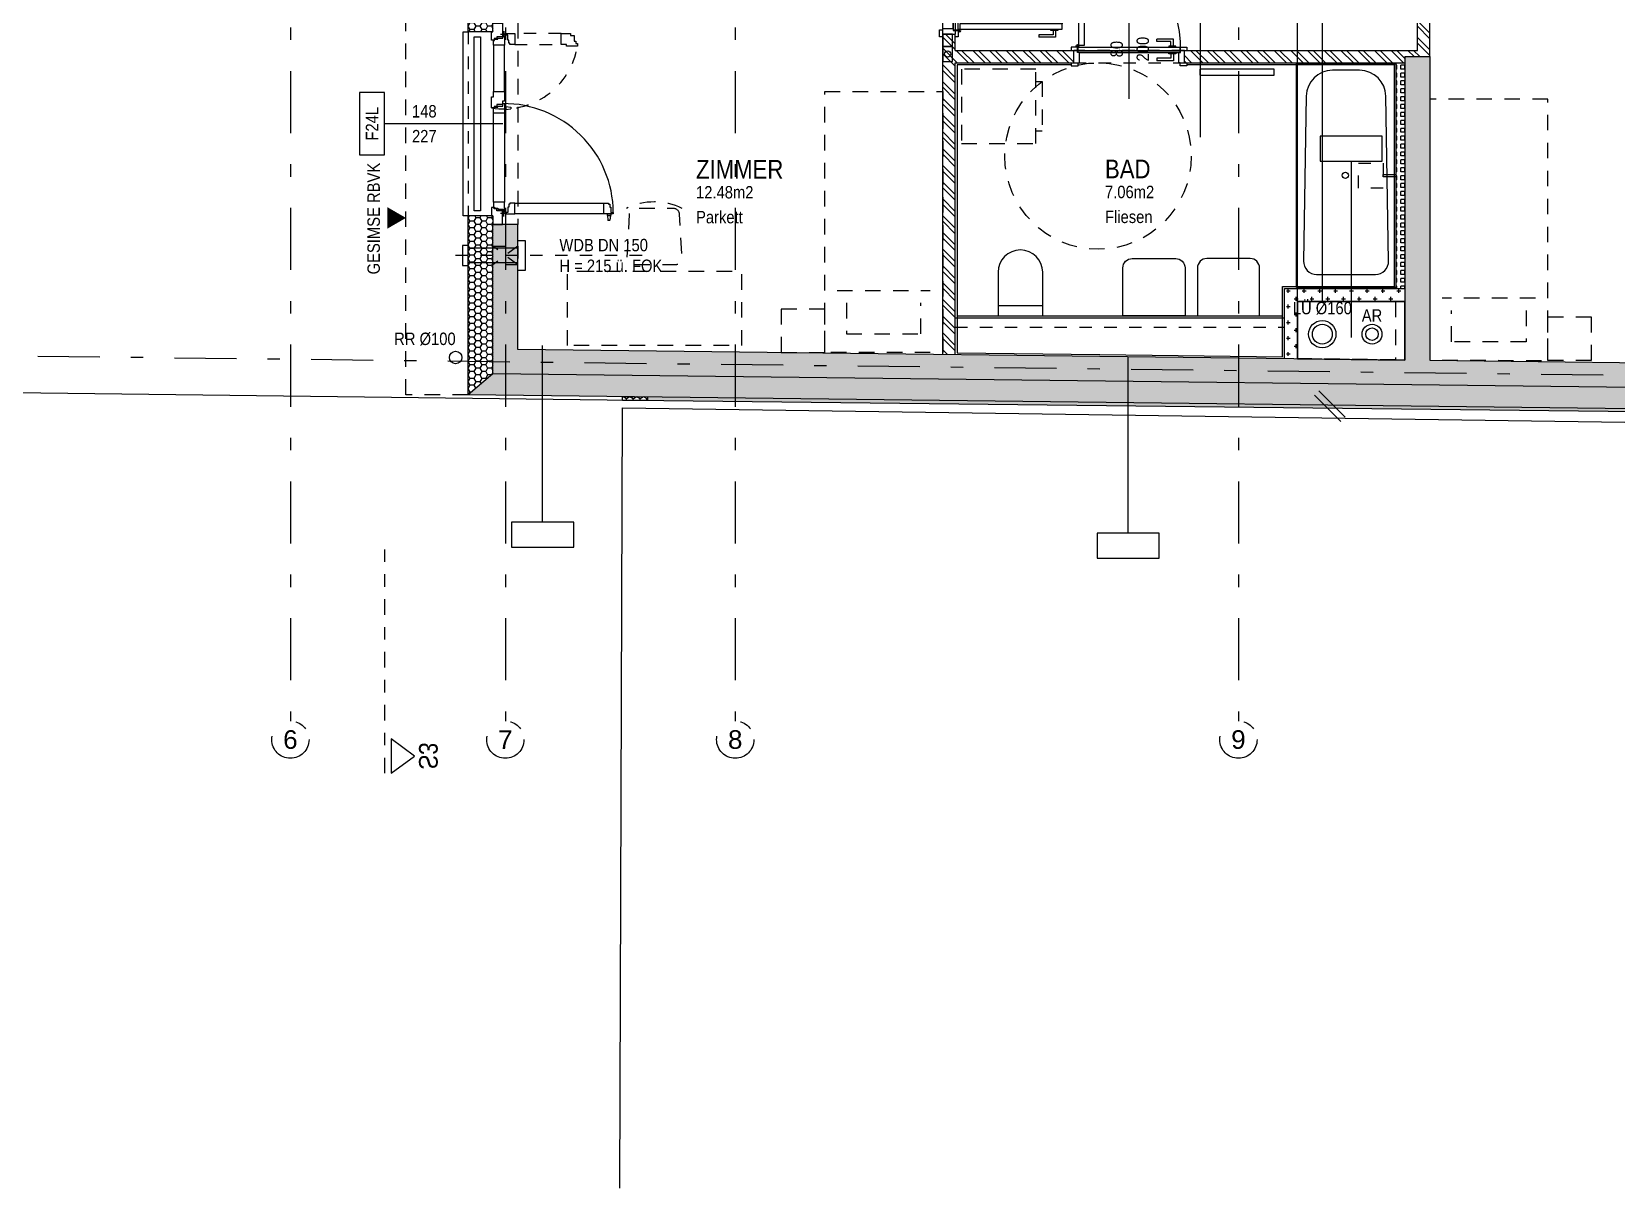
# Model space of a CAD drawing. Header units: millimetres. Extents: x 2821 to 2886, y 1688 to 1792.
# Drawn here: x 2865.22 to 2877.98, y 1707.33 to 1716.63 of the extents above; entities that cross this region are included whole.
import ezdxf
from ezdxf.enums import TextEntityAlignment as Align

# ---------------------------------------------------------------- set-up
doc = ezdxf.new("R2010")
doc.units = ezdxf.units.MM
for name, pattern in [('DASHDOT', [1, 0.5, -0.25, 0, -0.25]), ('HIDDEN', [0.375, 0.25, -0.125]), ('HIDDEN2', [0.1875, 0.125, -0.0625]), ('STRICHPUNKT', [1, 0.5, -0.25, 0, -0.25]), ('STRICHPUNKTX2', [2, 1, -0.5, 0, -0.5])]:
    doc.linetypes.add(name, pattern=pattern)
for name, color, linetype in [('00-TXT---------M0', 8, 'Continuous'), ('01-ANS-G00-L04-M0', 8, 'Continuous'), ('01-SCH-G00-L04-M0', 8, 'STRICHPUNKTX2'), ('01-SYM-G00-L04-M0', 8, 'Continuous'), ('01-TXT---------M0', 1, 'Continuous'), ('01-TXT---------PP', 1, 'Continuous'), ('01-TXT-G00-L04-M0', 1, 'Continuous'), ('02-ANS-G00-L04-M0', 8, 'Continuous'), ('02-AXO-G00-L04-M0', 8, 'STRICHPUNKT'), ('02-DIM-G00-L04-ACHSEN', 8, 'Continuous'), ('02-FIL-G00-L04-LILA', 223, 'Continuous'), ('02-FIL-G00-L04-ORANGE', 40, 'Continuous'), ('02-FIL-G00-L04-STB', 8, 'Continuous'), ('02-FLI-G00-L04-M0', 141, 'Continuous'), ('02-HID---------M0', 8, 'HIDDEN2'), ('02-HID-G00-L04-M0', 8, 'HIDDEN2'), ('02-TWA---------M0', 4, 'Continuous'), ('02-TWA-G00-L04-M0', 4, 'Continuous'), ('02-TWB-G00-L04-M0', 5, 'Continuous'), ('02-WDA---------M0', 8, 'Continuous'), ('02-WDA-G00-L04-M0', 8, 'Continuous'), ('02-ZWA---------M0', 2, 'Continuous'), ('02-ZWA-G00-L04-M0', 2, 'Continuous'), ('03-ANS-G00-L04-M0', 8, 'Continuous'), ('03-HID-G00-L04-M0', 8, 'HIDDEN2'), ('03-SYM-G00-L04-M0', 8, 'Continuous'), ('04-HLP---------M0', 8, 'HIDDEN2'), ('04-STO---------M0', 1, 'Continuous'), ('04-SYM---------EP', 8, 'Continuous'), ('04-SYM-G00-L04-EP', 8, 'Continuous'), ('04-TXT---------EP', 8, 'Continuous'), ('04-TXT-G00-L04-M0', 8, 'Continuous'), ('04-TXT-G00-L04-POS', 8, 'Continuous'), ('05-STO--------M0', 1, 'Continuous'), ('05-SYM---------M0', 8, 'Continuous'), ('05-SYM--------M0', 8, 'Continuous'), ('05-SYM-G00-L04-M0', 8, 'Continuous'), ('05-TXT---------PP', 8, 'Continuous'), ('05-TXT--------M0', 8, 'Continuous'), ('05-TXT-G00-L04-M0', 8, 'Continuous'), ('07-BAR-G00-L04-M0', 8, 'HIDDEN2'), ('07-SAN---------M0', 8, 'Continuous'), ('07-SAN-G00-L04-KLIMA', 8, 'Continuous'), ('07-SAN-G00-L04-M0', 8, 'Continuous'), ('07-TXT---------M0', 8, 'Continuous'), ('09-VER-G00-L04-GRUNDSTÜCKSGRENZE', 161, 'Continuous')]:
    doc.layers.add(name, color=color, linetype=linetype)
for name, color, linetype, plot in [('00_HLP---------M0', 6, 'Continuous', False), ('00_HLP-G00-L04-M0', 6, 'Continuous', False), ('07_MOB-G00-L04-M0', 6, 'HIDDEN2', False)]:
    doc.layers.add(name, color=color, linetype=linetype, plot=plot)
doc.styles.add('ARIAL', font='arial.ttf', dxfattribs={"width": 0.85})
doc.styles.get("Standard").update_dxf_attribs({"font": 'arial.ttf'})
doc.dimstyles.new('pp chromy&schneider', dxfattribs={"dimscale": 0.005, "dimtxt": 25, "dimasz": 10, "dimexe": 0, "dimexo": 0, "dimgap": 5, "dimtad": 1, "dimdec": 1, "dimlfac": 100, "dimrnd": 0.1, "dimzin": 9, "dimdsep": 46, "dimtxsty": 'ARIAL', "dimblk": 'c&s kote', "dimcen": 0, "dimse1": 1, "dimse2": 1, "dimclrd": 8, "dimclrt": 8, "dimadec": 0, "dimazin": 0, "dimtfac": 0.75, "dimtdec": 1, "dimtix": 1, "dimtmove": 2, "dimatfit": 0, "dimldrblk": 'NONE', "dimfxl": 1, "dimtolj": 1, "dimlwd": -1, "dimarcsym": 0})
pattern_1 = [(90, (2796.073195, 1683.69414), (-0.0274963, 0.047625), [0.03175, -0.0635]), (210, (2796.073195, 1683.69414), (-0.02749631, -0.047624994), [0.03175, -0.0635]), (150, (2796.073195, 1683.69414), (-0.05499261, 6e-09), [-0.0635, 0.03175])]
pattern_2 = [(135, (2796.07319, 1683.69414), (-0.06735192, -0.06735192), []), (135, (2796.07319, 1683.73904), (-0.06735192, -0.06735192), [])]
pattern_3 = [(180, (2911.073195, 1728.69414), (-0.047625, -0.0274963), [0.03175, -0.0635]), (300, (2911.073195, 1728.69414), (0.047624994, -0.02749631), [0.03175, -0.0635]), (240, (2911.073195, 1728.69414), (-6e-09, -0.05499261), [-0.0635, 0.03175])]

# ---------------------------------------------------------------- blocks, each defined once
blk = doc.blocks.new('05-TXT')
at = {"layer": '05-TXT--------M0'}
blk.add_line((-0.4, 0), (0.4, 0), dxfattribs=at)
at = {"layer": '05-TXT--------M0', "color": 8, "style": 'ARIAL', "width": 0.85}
blk.add_attdef('BREITE', text='', height=0.1, dxfattribs=at).set_placement((0, 0.05), align=Align.CENTER)
blk.add_attdef('HÖHE', text='', height=0.1, rotation=360, dxfattribs=at).set_placement((0, -0.06), align=Align.TOP_CENTER)
blk = doc.blocks.new('04-TXT')
blk.add_line((0, 0), (0.953, 0))
at = {"layer": '04-TXT---------EP', "color": 8, "style": 'ARIAL', "width": 0.85}
blk.add_attdef('WIDTH', text='', height=0.1, dxfattribs=at).set_placement((0.632, 0.05), align=Align.CENTER)
blk.add_attdef('HEIGHT', text='', height=0.1, dxfattribs=at).set_placement((0.632, -0.05), align=Align.TOP_CENTER)
blk = doc.blocks.new('schnittführung')
at = {"color": 4, "linetype": 'DASHDOT', "ltscale": 0.25}
blk.add_line((0.237, -0.138), (0.237, 1.662), dxfattribs=at)
blk.add_line((0.237, -0.138), (0.237, 1.662), dxfattribs=at)
blk.add_line((0.237, -0.138), (0.237, 1.662), dxfattribs=at)
at = {"color": 4}
blk.add_lwpolyline([(0.187, 0.138), (0.187, -0.138), (0, 0)], close=True, dxfattribs=at)
at = {"layer": '07-TXT---------M0', "color": 9, "style": 'ARIAL', "text_generation_flag": 6, "width": 0.85}
blk.add_attdef('SCHNITT', text='', height=0.15, rotation=270, dxfattribs=at).set_placement((-0.037, 0), align=Align.CENTER)
blk = doc.blocks.new('TÜR-80_10er-WAND')
at = {"layer": '00_HLP---------M0'}
blk.add_lwpolyline([(0.411, -0.025), (-0.411, -0.025), (-0.411, -0.025), (-0.411, 0.017), (0.411, 0.017)], close=True, dxfattribs=at)
for points in [[(0.4, 0.017), (-0.4, 0.017)], [(-0.375, 0.017), (-0.375, 0.027), (-0.32, 0.027), (-0.32, 0.017)], [(-0.357, 0.027), (-0.357, 0.083), (-0.222, 0.083)], [(-0.337, 0.027), (-0.337, 0.063), (-0.222, 0.063)], [(-0.222, 0.063), (-0.222, 0.083)], [(-0.375, -0.025), (-0.375, -0.035), (-0.32, -0.035), (-0.32, -0.025)], [(-0.357, -0.035), (-0.357, -0.091), (-0.222, -0.091)], [(-0.337, -0.035), (-0.337, -0.071), (-0.222, -0.071)], [(-0.222, -0.071), (-0.222, -0.091)]]:
    blk.add_lwpolyline(points, dxfattribs=at)
at = {"layer": '02-HID---------M0', "ltscale": 0.5}
for points in [[(0.445, 0.1), (-0.445, 0.1)], [(-0.445, 0), (0.445, 0)]]:
    blk.add_lwpolyline(points, dxfattribs=at)
at = {"layer": '02-ZWA---------M0'}
for points in [[(-0.445, 0.1), (-0.445, 0)], [(0.445, 0.1), (0.445, 0)]]:
    blk.add_lwpolyline(points, dxfattribs=at)
at = {"layer": '05-STO--------M0'}
for points in [[(-0.465, 0.1), (-0.465, 0.125), (-0.41, 0.125), (-0.41, 0.1), (-0.4, 0.1), (-0.4, 0.017), (-0.415, 0.017), (-0.415, -0.025), (-0.465, -0.025), (-0.465, 0)], [(0.465, 0.1), (0.465, 0.125), (0.41, 0.125), (0.41, 0.1), (0.4, 0.1), (0.4, 0.017), (0.415, 0.017), (0.415, -0.025), (0.465, -0.025), (0.465, 0)]]:
    blk.add_lwpolyline(points, dxfattribs=at)
at = {"layer": '05-SYM---------M0'}
for points in [[(0.352, -0.808), (0.296, -0.808), (0.296, -0.673)], [(0.316, -0.673), (0.296, -0.673)], [(0.352, -0.788), (0.316, -0.788), (0.316, -0.673)], [(0.414, -0.808), (0.47, -0.808), (0.47, -0.673)], [(0.414, -0.788), (0.45, -0.788), (0.45, -0.673)], [(0.45, -0.673), (0.47, -0.673)], [(0.362, -0.826), (0.352, -0.826), (0.352, -0.771), (0.362, -0.771)], [(0.404, -0.826), (0.414, -0.826), (0.414, -0.771), (0.404, -0.771)]]:
    blk.add_lwpolyline(points, dxfattribs=at)
at = {"layer": '05-SYM--------M0'}
blk.add_lwpolyline([(0.404, -0.039), (0.404, -0.862), (0.404, -0.862), (0.362, -0.862), (0.362, -0.039)], close=True, dxfattribs=at)
for points in [[(0.41, -0.036), (0.42, -0.036)], [(0.415, -0.031), (0.415, -0.041)]]:
    blk.add_lwpolyline(points, dxfattribs=at)
blk.add_circle((0.415, -0.036), 0.01, dxfattribs=at)
blk.add_arc((0.415, -0.036), 0.828, 176.3309, 266.3309, dxfattribs=at)
blk = doc.blocks.new('01-SQM')
at = {"layer": '01-TXT---------M0', "color": 1, "style": 'ARIAL', "width": 0.85}
blk.add_attdef('ROOM', (0, 0), '', height=0.15, dxfattribs=at)
blk.add_attdef('AREA', text='', height=0.1, dxfattribs=at).set_placement((0, -0.06), align=Align.TOP_LEFT)
at = {"layer": '01-TXT---------PP', "color": 1, "style": 'ARIAL', "width": 0.85}
blk.add_attdef('NR', text='', height=0.15, dxfattribs=at).set_placement((-0.117, 0), align=Align.RIGHT)
blk.add_attdef('FLOOR', text='', height=0.1, dxfattribs=at).set_placement((0, -0.26), align=Align.TOP_LEFT)
blk = doc.blocks.new('Fenster Doppelt 196')
at = {"layer": '02-WDA---------M0'}
for points in [[(-1.55, -0.2), (-1.55, -0.4)], [(-0.07, -0.2), (-0.07, -0.4)]]:
    blk.add_lwpolyline(points, dxfattribs=at)
at = {"layer": '04-HLP---------M0', "linetype": 'Continuous'}
for p, q in [((-0.084, 0.748), (-0.074, 0.748)), ((-0.084, 0.72), (-0.074, 0.72)), ((-0.072, 0.746), (-0.034, 0.742)), ((-0.072, 0.734), (-0.072, 0.746)), ((-0.072, 0.746), (-0.072, 0.722)), ((-0.072, 0.734), (-0.072, 0.722)), ((-0.072, 0.722), (-0.034, 0.726)), ((-0.032, 0.74), (-0.032, 0.728)), ((-0.032, 0.734), (-0.032, 0.73)), ((-0.951, -0.107), (-0.951, -0.097)), ((-0.949, -0.095), (-0.944, -0.057)), ((-0.937, -0.095), (-0.949, -0.095)), ((-0.949, -0.095), (-0.925, -0.095)), ((-0.942, -0.055), (-0.931, -0.055)), ((-0.937, -0.055), (-0.932, -0.055)), ((-0.937, -0.095), (-0.925, -0.095)), ((-0.925, -0.095), (-0.929, -0.057)), ((-0.923, -0.107), (-0.923, -0.097))]:
    blk.add_line(p, q, dxfattribs=at)
for points in [[(-0.097, 0.769), (-0.084, 0.769), (-0.084, 0.692), (-0.172, 0.692), (-0.172, 0.731), (-0.163, 0.731), (-0.163, 0.741), (-0.138, 0.741), (-0.138, 0.749), (-0.097, 0.749)], [(-0.097, -0.101), (-0.084, -0.101), (-0.084, -0.024), (-0.172, -0.024), (-0.172, -0.063), (-0.163, -0.063), (-0.163, -0.073), (-0.138, -0.073), (-0.138, -0.081), (-0.097, -0.081)]]:
    blk.add_lwpolyline(points, close=True, dxfattribs=at)
for points in [[(-0.172, -0.024), (-0.172, 0.692)], [(-0.084, 0.692), (-0.084, -0.024)]]:
    blk.add_lwpolyline(points, dxfattribs=at)
at = {"layer": '04-HLP---------M0', "linetype": 'HIDDEN2', "ltscale": 0.4}
for points in [[(-1.536, 0.425), (-1.519, 0.425), (-1.519, 0.453), (-1.474, 0.453), (-1.474, 0.468), (-1.454, 0.468), (-1.454, 0.48), (-1.433, 0.48), (-1.433, 0.391), (-1.448, 0.391), (-1.448, 0.348), (-1.536, 0.348)], [(-1.523, -0.101), (-1.536, -0.101), (-1.536, -0.024), (-1.448, -0.024), (-1.448, -0.063), (-1.457, -0.063), (-1.457, -0.073), (-1.482, -0.073), (-1.482, -0.081), (-1.523, -0.081)]]:
    blk.add_lwpolyline(points, close=True, dxfattribs=at)
for points in [[(-1.536, 0.348), (-1.536, -0.024)], [(-1.448, -0.024), (-1.448, 0.348)]]:
    blk.add_lwpolyline(points, dxfattribs=at)
at = {"layer": '04-HLP---------M0'}
for points in [[(-1.555, -0.113), (-1.505, -0.113)], [(-1.53, -0.138), (-1.53, -0.088)], [(-0.065, -0.113), (-0.115, -0.113)], [(-0.09, -0.138), (-0.09, -0.088)]]:
    blk.add_lwpolyline(points, dxfattribs=at)
for centre in [(-1.53, -0.113), (-0.09, -0.113)]:
    blk.add_circle(centre, 0.00474, dxfattribs=at)
at = {"layer": '04-HLP---------M0', "linetype": 'Continuous'}
for centre, radius, start, end in [((-0.09, -0.113), 0.882, 90.4482, 180.4592), ((-0.074, 0.746), 0.002, 360, 90), ((-0.074, 0.722), 0.002, 270, 360), ((-0.034, 0.74), 0.002, 360, 83.6598), ((-0.034, 0.728), 0.002, 276.3402, 360), ((-0.949, -0.097), 0.002, 90, 180), ((-0.942, -0.057), 0.002, 90, 173.6598), ((-0.931, -0.057), 0.002, 6.3402, 90), ((-0.925, -0.097), 0.002, 360, 90)]:
    blk.add_arc(centre, radius, start, end, dxfattribs=at)
at = {"layer": '04-HLP---------M0', "linetype": 'HIDDEN2', "ltscale": 0.4}
blk.add_arc((-1.53, -0.113), 0.601, 350.6676, 80.6676, dxfattribs=at)
at = {"layer": '04-STO---------M0'}
for points in [[(-1.62, -0.124), (-1.51, -0.124), (-1.51, -0.169), (-1.495, -0.169), (-1.495, -0.189), (-1.483, -0.189), (-1.483, -0.211), (-1.55, -0.211), (-1.55, -0.2), (-1.62, -0.2)], [(-1.518, -0.12), (-1.518, -0.107), (-1.441, -0.107), (-1.441, -0.195), (-1.48, -0.195), (-1.48, -0.187), (-1.49, -0.187), (-1.49, -0.161), (-1.498, -0.161), (-1.498, -0.12)], [(-0.992, -0.107), (-0.992, -0.124), (-0.964, -0.124), (-0.964, -0.169), (-0.949, -0.169), (-0.949, -0.189), (-0.937, -0.189), (-0.937, -0.211), (-1.027, -0.211), (-1.027, -0.195), (-1.069, -0.195), (-1.069, -0.107)], [(-0.972, -0.12), (-0.972, -0.107), (-0.895, -0.107), (-0.895, -0.195), (-0.934, -0.195), (-0.934, -0.187), (-0.944, -0.187), (-0.944, -0.161), (-0.952, -0.161), (-0.952, -0.12)], [(-0.102, -0.12), (-0.102, -0.107), (-0.179, -0.107), (-0.179, -0.195), (-0.14, -0.195), (-0.14, -0.187), (-0.13, -0.187), (-0.13, -0.161), (-0.122, -0.161), (-0.122, -0.12)], [(0, -0.124), (-0.11, -0.124), (-0.11, -0.169), (-0.125, -0.169), (-0.125, -0.189), (-0.137, -0.189), (-0.137, -0.211), (-0.07, -0.211), (-0.07, -0.2), (0, -0.2)]]:
    blk.add_lwpolyline(points, close=True, dxfattribs=at)
at = {"layer": '04-SYM---------EP'}
for points in [[(-1.069, -0.107), (-1.441, -0.107)], [(-0.895, -0.107), (-0.179, -0.107)], [(-1.441, -0.195), (-1.069, -0.195)], [(-0.179, -0.195), (-0.895, -0.195)]]:
    blk.add_lwpolyline(points, dxfattribs=at)
blk = doc.blocks.new('03-rar')
blk.add_circle((0, 0), 0.05)
at = {"layer": '01-TXT---------M0', "color": 8, "style": 'ARIAL', "width": 0.85}
blk.add_attdef('RR', text='', height=0.1, dxfattribs=at).set_placement((0, 0.1), align=Align.CENTER)
blk = doc.blocks.new('BETT_90')
blk.add_lwpolyline([(0, 0.95), (-0.35, 0.95), (-0.35, 1.3), (0, 1.3)], close=True)
at = {"flags": 128}
blk.add_lwpolyline([(-2.1, 0.95), (-2.1, 0), (0, 0), (0, 0.95)], close=True, dxfattribs=at)
for points in [[(-0.5, 0.85), (-0.5, 0.1)], [(-0.4, 0.775), (-0.15, 0.775), (-0.15, 0.175), (-0.4, 0.175)]]:
    blk.add_lwpolyline(points)
blk = doc.blocks.new('07-WM')
at = {"linetype": 'HIDDEN', "ltscale": 0.5}
blk.add_lwpolyline([(0.05, -0.05), (0.05, -0.65), (0.65, -0.65), (0.65, -0.05)], close=True, dxfattribs=at)
blk.add_lwpolyline([(0.65, -0.15), (0.7, -0.15), (0.7, -0.55), (0.65, -0.55)], dxfattribs=at)
blk = doc.blocks.new('07-WT60')
blk.add_lwpolyline([(-0.015, 0.25), (-0.4, 0.25, 0.414214), (-0.475, 0.175), (-0.475, -0.175, 0.414214), (-0.4, -0.25), (-0.015, -0.25)], format="xyb", close=True)
blk = doc.blocks.new('07-WC')
blk.add_lwpolyline([(-0.015, -0.18), (-0.365, -0.18, -1), (-0.365, 0.18, 0), (-0.015, 0.18), (-0.015, -0.18)], format="xyb", close=True)
blk.add_lwpolyline([(-0.095, -0.18), (-0.095, 0.18)])
blk = doc.blocks.new('07-Badewanne')
blk.add_lwpolyline([(0, -0.8), (-1.8, -0.8), (-1.8, 0), (0, 0)], close=True)
at = {"linetype": 'HIDDEN2', "ltscale": 0.5}
for points in [[(-0.89, 0), (-0.89, -0.1), (-0.91, -0.1), (-0.91, 0)], [(-0.8, -0.1), (-0.8, -0.1), (-0.8, -0.3), (-1, -0.3), (-1, -0.1)]]:
    blk.add_lwpolyline(points, close=True, dxfattribs=at)
blk.add_lwpolyline([(-0.106, -0.637), (-0.106, -0.163, 0.418658), (-0.213, -0.058), (-1.539, -0.079, 0.409076), (-1.747, -0.291), (-1.747, -0.509, 0.409783), (-1.539, -0.721), (-0.213, -0.742, 0.419369), (-0.106, -0.637)], format="xyb", close=True)
blk.add_circle((-0.903, -0.405), 0.025)
blk = doc.blocks.new('möbel_schreibtisch')
at = {"flags": 128}
blk.add_lwpolyline([(0, -0.1), (-0.6, -0.1), (-0.6, 1.3), (0, 1.3)], close=True, dxfattribs=at)
blk.add_lwpolyline([(-1.056, 0.802, 0.39805), (-1.103, 0.752), (-1.103, 0.447, 0.39805), (-1.056, 0.397), (-0.706, 0.377, 0.430564), (-0.653, 0.427), (-0.653, 0.772, 0.430564), (-0.706, 0.822)], format="xyb", close=True, dxfattribs=at)
blk.add_arc((-0.653, 0.599), 0.503, 153.4349, 206.5651)
blk = doc.blocks.new('WANDLÜFER')
at = {"layer": '02-TWA---------M0', "linetype": 'HIDDEN2', "ltscale": 0.75}
for points in [[(0.075, 0), (0.075, -0.2), (-0.075, -0.2), (-0.075, 0), (0.075, 0)], [(-0.075, 0), (0.075, -0.2)], [(0.075, 0), (-0.075, -0.2)]]:
    blk.add_lwpolyline(points, dxfattribs=at)
at = {"layer": '07-SAN---------M0', "linetype": 'STRICHPUNKT', "ltscale": 0.1}
blk.add_lwpolyline([(0, 1), (0, -0.53)], dxfattribs=at)
at = {"layer": '07-SAN---------M0'}
for points in [[(0, 0), (-0.12, 0), (-0.12, 0.06), (0.12, 0.06), (0.12, 0)], [(0.08, -0.4), (-0.08, -0.4), (-0.08, -0.445), (0.08, -0.445)]]:
    blk.add_lwpolyline(points, close=True, dxfattribs=at)
for points in [[(-0.06, 0), (-0.06, -0.4)], [(0.06, 0), (0.06, -0.4)]]:
    blk.add_lwpolyline(points, dxfattribs=at)
blk = doc.blocks.new('01-hk4')
blk.add_lwpolyline([(0, 0, 0, 0.270625, 0), (0, 0.234375, 0.270625, 0.270625, 0)], format="xyseb")
at = {"layer": '00-TXT---------M0', "color": 8, "style": 'ARIAL', "width": 0.85}
blk.add_attdef('HEIGHT', text='', height=0.1, dxfattribs=at).set_placement((0, 0.35), align=Align.CENTER)
blk = doc.blocks.new('c&s kote')
at = {"color": 8}
for p, q in [((0, -2), (0, 2)), ((0, 2), (0, -2)), ((-2, 0), (2, 0)), ((2, 0), (-2, 0))]:
    blk.add_line(p, q, dxfattribs=at)
blk.add_circle((0, 0), 0.5, dxfattribs=at)
blk = doc.blocks.new('*D1161')
at = {"layer": '02-DIM-G00-L04-ACHSEN', "color": 8, "transparency": 16777216}
blk.add_arc((2882.186, 1743.554), 0.378, 7.5792, 82.4208, dxfattribs=at)
at = {"layer": 'Defpoints', "color": 0, "transparency": 16777216}
for p in [(2882.186, 1746.018), (2882.513, 1743.743), (2850.897, 1743.554), (2884.586, 1743.554), (2882.186, 1711.09)]:
    blk.add_point(p, dxfattribs=at)
at = {"layer": '02-DIM-G00-L04-ACHSEN', "color": 8, "transparency": 16777216, "xscale": 0.05, "yscale": 0.05, "zscale": 0.05}
for p, rotation in [((2882.186, 1743.932), 176.2103799030817), ((2882.564, 1743.554), 273.7896200982518)]:
    blk.add_blockref('c&s kote', p, dxfattribs=dict(at, rotation=rotation))
at = {"layer": '02-DIM-G00-L04-ACHSEN', "color": 8, "transparency": 16777216, "insert": (2882.516, 1743.884), "char_height": 0.125, "attachment_point": 5, "rotation": 315, "style": 'ARIAL'}
blk.add_mtext('\\A1;90.00°', dxfattribs=at)
blk = doc.blocks.new('_None')
blk = doc.blocks.new('*D1198')
at = {"layer": '02-DIM-G00-L04-ACHSEN', "color": 8, "transparency": 16777216}
blk.add_arc((2854.016, 1714.161), 0.947, 182.3395, 266.973, dxfattribs=at)
at = {"layer": 'Defpoints', "color": 0, "transparency": 16777216}
for p in [(2854.016, 1746.018), (2850.973, 1714.197), (2884.586, 1713.794), (2853.192, 1713.694), (2854.016, 1711.09)]:
    blk.add_point(p, dxfattribs=at)
at = {"layer": '02-DIM-G00-L04-ACHSEN', "color": 8, "transparency": 16777216, "xscale": 0.05, "yscale": 0.05, "zscale": 0.05}
for p, rotation in [((2853.069, 1714.172), 90.82598231942104), ((2854.016, 1713.214), 358.4865013265463)]:
    blk.add_blockref('c&s kote', p, dxfattribs=dict(at, rotation=rotation))
at = {"layer": '02-DIM-G00-L04-ACHSEN', "color": 8, "transparency": 16777216, "insert": (2853.406, 1713.558), "char_height": 0.125, "attachment_point": 5, "rotation": 314.6562, "style": 'ARIAL'}
blk.add_mtext('\\A1;90.69°', dxfattribs=at)
blk = doc.blocks.new('*D1199')
at = {"layer": '02-DIM-G00-L04-ACHSEN', "color": 8, "transparency": 16777216}
blk.add_arc((2882.186, 1713.823), 0.916, 273.127, 356.1855, dxfattribs=at)
at = {"layer": 'Defpoints', "color": 0, "transparency": 16777216}
for p in [(2882.186, 1746.018), (2850.973, 1714.197), (2884.586, 1713.794), (2882.641, 1713.027), (2882.186, 1711.09)]:
    blk.add_point(p, dxfattribs=at)
at = {"layer": '02-DIM-G00-L04-ACHSEN', "color": 8, "transparency": 16777216, "xscale": 0.05, "yscale": 0.05, "zscale": 0.05}
for p, rotation in [((2883.102, 1713.812), 87.74900272405769), ((2882.186, 1712.906), 181.563480922196)]:
    blk.add_blockref('c&s kote', p, dxfattribs=dict(at, rotation=rotation))
at = {"layer": '02-DIM-G00-L04-ACHSEN', "color": 8, "transparency": 16777216, "insert": (2882.892, 1713.108), "char_height": 0.125, "attachment_point": 5, "rotation": 224.6562, "style": 'ARIAL'}
blk.add_mtext('\\A1;89.31°', dxfattribs=at)
blk = doc.blocks.new('türachse&qualität')
at = {"layer": '05-SYM---------M0'}
blk.add_line((-0.4, 0), (-0.4, 0), dxfattribs=at)
at = {"layer": '05-TXT---------PP'}
blk.add_lwpolyline([(-0.5, -0.25), (-0.5, 0.25), (-0.7, 0.25), (-0.7, -0.25)], close=True, dxfattribs=at)
at = {"layer": '05-TXT---------PP', "color": 8, "style": 'ARIAL', "text_generation_flag": 6, "width": 0.85}
blk.add_attdef('POS.NR.', text='', height=0.1, rotation=270, dxfattribs=at).set_placement((-0.653, -0.011), align=Align.TOP_CENTER)
blk = doc.blocks.new('07_Klimasifon')
at = {"layer": '00_HLP---------M0', "linetype": 'HIDDEN2', "ltscale": 0.3}
blk.add_lwpolyline([(0, -0.1), (0.08, -0.1), (0.08, 0), (0, 0)], close=True, dxfattribs=at)
at = {"layer": '07-SAN---------M0'}
blk.add_lwpolyline([(0, -0.22), (0.08, -0.22), (0.08, -0.1), (0, -0.1)], close=True, dxfattribs=at)
blk.add_circle((0.04, -0.16), 0.025, dxfattribs=at)

msp = doc.modelspace()

# ---------------------------------------------------------------- hatches: boundary and pattern name
at = {"layer": '02-FIL-G00-L04-LILA'}
h = msp.add_hatch(dxfattribs=at)
h.set_pattern_fill('HONEY', color=256, scale=0.01, angle=197.04654, style=0)
h.set_pattern_definition(pattern_3)
h.paths.add_polyline_path([(2868.7358, 1719.0616), (2868.7358, 1716.6341), (2868.9358, 1716.6341), (2868.9358, 1716.7041), (2868.9358, 1718.9916), (2868.9358, 1719.0616)])
h = msp.add_hatch(dxfattribs=at)
h.set_pattern_fill('HONEY', color=256, scale=0.01, angle=197.04654, style=0)
h.set_pattern_definition(pattern_3)
h.paths.add_polyline_path([(2868.7358, 1715.1541), (2868.7358, 1713.7141), (2868.9358, 1713.8818), (2868.9358, 1715.0841), (2868.9358, 1715.1541)])
h = msp.add_hatch(dxfattribs=at)
h.set_pattern_fill('HONEY', color=256, scale=0.01, angle=107.04654, style=0)
h.set_pattern_definition([(90, (2911.073195, 1728.69414), (-0.0274963, 0.047625), [0.03175, -0.0635]), (210, (2911.073195, 1728.69414), (-0.02749631, -0.047624994), [0.03175, -0.0635]), (150, (2911.073195, 1728.69414), (-0.05499261, 6e-09), [-0.0635, 0.03175])])
h.paths.add_polyline_path([(2868.9358, 1713.8818), (2868.7358, 1713.7141), (2881.2358, 1713.5641), (2881.0358, 1713.7366)])
h = msp.add_hatch(dxfattribs=at)
h.set_pattern_fill('HONEY', color=256, scale=0.01, angle=197.04654, style=0)
h.set_pattern_definition(pattern_1)
h.paths.add_polyline_path([(2869.9798, 1713.6693), (2869.9798, 1713.6992), (2870.1798, 1713.6968), (2870.1798, 1713.6669)])
h = msp.add_hatch(dxfattribs=at)
h.set_pattern_fill('HONEY', color=256, scale=0.01, angle=197.04654, style=0)
h.set_pattern_definition(pattern_1)
h.paths.add_polyline_path([(2881.0358, 1713.5431), (2881.0358, 1713.5665), (2870.1798, 1713.6968), (2870.1798, 1713.6669)])
at = {"layer": '02-FIL-G00-L04-ORANGE'}
h = msp.add_hatch(dxfattribs=at)
h.set_pattern_fill('ANSI32', color=256, scale=0.01, angle=197.04654, style=0)
h.set_pattern_definition(pattern_2)
h.paths.add_polyline_path([(2876.2758, 1716.4341), (2876.4758, 1716.4341), (2876.4758, 1716.8141), (2876.3758, 1716.8141), (2876.3758, 1716.4841), (2874.5008, 1716.4841), (2874.5008, 1716.3841), (2876.2758, 1716.3841)])
h = msp.add_hatch(dxfattribs=at)
h.set_pattern_fill('ANSI32', color=256, scale=0.01, angle=197.04654, style=0)
h.set_pattern_definition(pattern_2)
h.paths.add_polyline_path([(2873.6108, 1716.4841), (2872.6558, 1716.4841), (2872.6558, 1716.6141), (2872.5558, 1716.6141), (2872.5558, 1714.0383), (2872.6558, 1714.0371), (2872.6558, 1714.2591), (2872.6558, 1716.3841), (2873.6108, 1716.3841)])
h = msp.add_hatch(dxfattribs=at)
h.set_pattern_fill('SQUARE', color=256, scale=0.01, angle=197.04654, style=0)
h.set_pattern_definition([(90, (2796.073195, 1683.69414), (-0.03175, 0), [0.03175, -0.03175]), (180, (2796.073195, 1683.69414), (0, -0.03175), [0.03175, -0.03175])])
h.paths.add_polyline_path([(2876.2758, 1716.3841), (2876.2058, 1716.3841), (2876.2058, 1714.5741), (2876.2758, 1714.5741)])
h = msp.add_hatch(dxfattribs=at)
h.set_pattern_fill('CROSS', color=256, scale=0.01, angle=107.04654, style=0)
h.set_pattern_definition([(0, (2796.073195, 1683.68914), (0.0635, 0.0635), [0.03175, -0.09525]), (90, (2796.08907, 1683.673265), (-0.0635, 0.0635), [0.03175, -0.09525])])
h.paths.add_polyline_path([(2876.2758, 1714.5691), (2875.3058, 1714.5691), (2875.3058, 1714.0003), (2875.4108, 1713.9991), (2875.4108, 1714.4641), (2876.2758, 1714.4641)])
at = {"layer": '02-FIL-G00-L04-STB'}
h = msp.add_hatch(dxfattribs=at)
h.set_pattern_fill('ANSI33', color=256, scale=0.02, angle=197.04654, style=0)
h.set_pattern_definition([(135, (2796.0732, 1683.69414), (-0.08980256, -0.08980256), []), (135, (2796.0732, 1683.78394), (-0.08980256, -0.08980256), [0.0635, -0.03175])])
h.paths.add_polyline_path([(2876.4758, 1716.4341), (2876.2758, 1716.4341), (2876.2758, 1713.9937), (2869.1358, 1714.0794), (2869.1358, 1715.0841), (2868.9358, 1715.0841), (2868.9358, 1713.8818), (2881.0358, 1713.7366), (2881.0358, 1714.9541), (2880.9558, 1714.9541), (2880.9558, 1714.9541), (2880.8358, 1714.9541), (2880.8358, 1713.939), (2876.4758, 1713.9913)])

# ---------------------------------------------------------------- linework, layer by layer
for p, q in [((2874.627, 1717.2052), (2874.627, 1715.7853)), ((2875.8433, 1715.5941), (2875.8433, 1714.1742)), ((2869.3358, 1712.6894), (2869.3358, 1714.1094)), ((2874.0488, 1712.6005), (2874.0488, 1714.0204))]:
    msp.add_line(p, q)
for points in [[(2875.8433, 1715.5941), (2876.0933, 1715.5941), (2876.0933, 1715.7941), (2875.5933, 1715.7941), (2875.5933, 1715.5941)], [(2869.3358, 1712.6894), (2869.0858, 1712.6894), (2869.0858, 1712.4894), (2869.5858, 1712.4894), (2869.5858, 1712.6894)], [(2874.0488, 1712.6005), (2873.7988, 1712.6005), (2873.7988, 1712.4005), (2874.2988, 1712.4005), (2874.2988, 1712.6005)]]:
    msp.add_lwpolyline(points, close=True)
at = {"layer": '00_HLP-G00-L04-M0'}
for centre, radius in [((2875.6108, 1714.2016), 0.11), ((2876.0108, 1714.2016), 0.08)]:
    msp.add_circle(centre, radius, dxfattribs=at)
at = {"layer": '01-ANS-G00-L04-M0'}
msp.add_lwpolyline([(2873.6108, 1716.4841), (2874.5008, 1716.4841)], dxfattribs=at)
at = {"layer": '02-ANS-G00-L04-M0'}
for points in [[(2868.7358, 1715.1541), (2868.6958, 1715.1541), (2868.6958, 1716.6341), (2868.7358, 1716.6341)], [(2872.6558, 1714.3341), (2875.3058, 1714.3341)]]:
    msp.add_lwpolyline(points, dxfattribs=at)
msp.add_lwpolyline([(2868.8358, 1716.5941), (2868.8358, 1715.1941), (2868.7858, 1715.1941), (2868.7858, 1716.5941), (2868.8358, 1716.5941)], close=True, dxfattribs=at)
at = {"layer": '02-AXO-G00-L04-M0'}
for points in [[(2867.3058, 1746.0178), (2867.3058, 1711.0904)], [(2869.0358, 1746.0178), (2869.0358, 1711.0904)], [(2870.8858, 1746.0178), (2870.8858, 1711.0904)], [(2874.9358, 1746.0178), (2874.9358, 1711.0904)], [(2850.9732, 1714.1973), (2884.5858, 1713.794)], [(2875.7604, 1713.4984), (2875.5482, 1713.7105)], [(2875.7604, 1713.4984), (2875.5482, 1713.7105)], [(2875.7957, 1713.5338), (2875.5836, 1713.7459)], [(2875.7957, 1713.5338), (2875.5836, 1713.7459)]]:
    msp.add_lwpolyline(points, dxfattribs=at)
for centre in [(2867.3058, 1710.9404), (2869.0358, 1710.9404), (2870.8858, 1710.9404), (2874.9358, 1710.9404)]:
    msp.add_circle(centre, 0.15, dxfattribs=at)
at = {"layer": '02-FIL-G00-L04-LILA'}
msp.add_lwpolyline([(2868.9358, 1713.8818), (2868.7358, 1713.7141)], dxfattribs=at)
at = {"layer": '02-FLI-G00-L04-M0'}
for points in [[(2873.5908, 1716.3691), (2872.6708, 1716.3691), (2872.6708, 1714.3491), (2872.6708, 1714.0519), (2873.8208, 1714.0381), (2875.2908, 1714.0205), (2875.2908, 1714.5841), (2876.1908, 1714.5841), (2876.1908, 1716.3691), (2874.5208, 1716.3691)], [(2872.6708, 1714.3491), (2875.2908, 1714.3491)]]:
    msp.add_lwpolyline(points, dxfattribs=at)
at = {"layer": '02-HID-G00-L04-M0'}
for points in [[(2868.7358, 1713.7141), (2868.2358, 1713.7141), (2868.2358, 1717.7591), (2868.7358, 1717.7591)], [(2869.1358, 1716.7041), (2869.1358, 1715.0841)]]:
    msp.add_lwpolyline(points, dxfattribs=at)
at = {"layer": '02-HID-G00-L04-M0', "ltscale": 0.5}
for points in [[(2868.7358, 1716.6341), (2868.7358, 1715.1541)], [(2872.6558, 1714.2591), (2875.3058, 1714.2591)]]:
    msp.add_lwpolyline(points, dxfattribs=at)
at = {"layer": '02-TWA-G00-L04-M0'}
for points in [[(2876.2758, 1716.4341), (2876.2758, 1713.9937), (2869.1358, 1714.0794), (2869.1358, 1715.0841)], [(2876.2758, 1716.4341), (2876.4758, 1716.4341)], [(2876.4758, 1716.4341), (2876.4758, 1713.9913), (2880.8358, 1713.939), (2880.8358, 1714.9541)], [(2881.0358, 1714.9541), (2881.0358, 1713.7366), (2868.9358, 1713.8818), (2868.9358, 1715.0841)], [(2869.1358, 1715.0841), (2868.9358, 1715.0841)]]:
    msp.add_lwpolyline(points, dxfattribs=at)
at = {"layer": '02-TWB-G00-L04-M0'}
msp.add_lwpolyline([(2869.9559, 1707.3322), (2869.9798, 1713.6093), (2881.2349, 1713.4474), (2881.2432, 1707.4757)], dxfattribs=at)
at = {"layer": '02-WDA-G00-L04-M0'}
for p, q in [((2868.7358, 1716.6341), (2868.7358, 1719.0616)), ((2868.7358, 1713.7141), (2868.7358, 1715.1541))]:
    msp.add_line(p, q, dxfattribs=at)
msp.add_lwpolyline([(2881.2358, 1713.5641), (2868.7358, 1713.7141)], dxfattribs=at)
msp.add_lwpolyline([(2869.9798, 1713.6693), (2869.9798, 1713.6992), (2870.1798, 1713.6968), (2870.1798, 1713.6669)], close=True, dxfattribs=at)
at = {"layer": '02-ZWA-G00-L04-M0'}
for p, q in [((2872.5558, 1714.0383), (2872.5558, 1716.6141)), ((2872.6558, 1716.4841), (2872.6558, 1716.6141)), ((2872.6558, 1716.4841), (2873.6108, 1716.4841)), ((2874.5008, 1716.4841), (2876.3758, 1716.4841)), ((2872.6558, 1714.0371), (2872.6558, 1716.3841)), ((2872.6558, 1716.3841), (2873.6108, 1716.3841)), ((2874.5008, 1716.3841), (2876.2758, 1716.3841))]:
    msp.add_line(p, q, dxfattribs=at)
for points in [[(2876.3758, 1716.4841), (2876.3758, 1716.8141)], [(2876.4758, 1716.4341), (2876.4758, 1716.8141)], [(2876.2058, 1714.5691), (2876.2058, 1716.3841)], [(2875.3058, 1714.0053), (2875.3058, 1714.5691), (2876.2758, 1714.5691)], [(2875.4108, 1714.0041), (2875.4108, 1714.4641), (2876.2758, 1714.4641), (2876.2758, 1714.4641)]]:
    msp.add_lwpolyline(points, dxfattribs=at)
at = {"layer": '03-ANS-G00-L04-M0'}
msp.add_lwpolyline([(2875.4108, 1717.6091), (2874.5108, 1717.6091), (2874.5108, 1717.8091), (2876.3758, 1717.8091), (2876.3758, 1717.6091), (2875.6108, 1717.6091), (2875.6108, 1714.4641), (2875.4108, 1714.4641), (2875.4108, 1717.6091)], dxfattribs=at)
msp.add_lwpolyline([(2875.4108, 1714.4641), (2875.4108, 1714.0041), (2876.2758, 1713.9937), (2876.2758, 1714.4641)], close=True, dxfattribs=at)
at = {"layer": '03-HID-G00-L04-M0'}
msp.add_lwpolyline([(2876.2008, 1714.4641), (2876.2008, 1713.9946), (2875.4108, 1714.0041), (2875.4108, 1714.4641), (2876.2008, 1714.4641)], close=True, dxfattribs=at)
at = {"layer": '07-BAR-G00-L04-M0'}
msp.add_circle((2873.8058, 1715.6341), 0.75, dxfattribs=at)
at = {"layer": '07-SAN-G00-L04-M0'}
msp.add_lwpolyline([(2875.2239, 1716.3341), (2874.6239, 1716.3341), (2874.6239, 1716.2841), (2875.2239, 1716.2841)], close=True, dxfattribs=at)
at = {"layer": '09-VER-G00-L04-GRUNDSTÜCKSGRENZE'}
msp.add_lwpolyline([(2881.2358, 1713.5408), (2870.0728, 1713.6681), (2853.5776, 1713.8715), (2853.67, 1743.8156), (2826.752, 1743.7645), (2826.622, 1743.7651), (2826.7045, 1759.9328), (2826.7143, 1761.8452), (2841.708, 1761.9614), (2864.0708, 1762.0169), (2863.9531, 1743.8344), (2864.0873, 1743.8353), (2881.2358, 1743.8679)], close=True, dxfattribs=at)

# ---------------------------------------------------------------- block references
at = {"layer": '01-SCH-G00-L04-M0'}
ref = msp.add_blockref('schnittführung', (2868.3036, 1710.8085), dxfattribs=dict(at, xscale=-1, rotation=359.9999999983325))
ref.add_attrib('SCHNITT', 'S3', dxfattribs={"layer": '07-TXT---------M0', "color": 9, "extrusion": (0, 0, -1), "height": 0.15, "rotation": 270, "style": 'ARIAL', "text_generation_flag": 6, "width": 0.85}).set_placement((-2868.3409, 1710.8085), align=Align.CENTER)
at = {"layer": '01-SYM-G00-L04-M0'}
ref = msp.add_blockref('01-hk4', (2868.2358, 1715.1366), dxfattribs=dict(at, xscale=-0.6400000004359815, yscale=0.6400000004301472, zscale=0.6400000004327275, rotation=89.99999212614756))
ref.add_attrib('HEIGHT', 'GESIMSE RBVK', dxfattribs={"layer": '00-TXT---------M0', "color": 8, "extrusion": (0, 0, -1), "height": 0.1, "rotation": 270.00001, "style": 'ARIAL', "text_generation_flag": 2, "width": 0.85}).set_placement((-2868.0256, 1715.131), align=Align.CENTER)
at = {"layer": '01-TXT-G00-L04-M0'}
for p, rotation, values in [((2870.5704, 1715.453), 359.9999999924961, {'ROOM': 'ZIMMER', 'AREA': '12.48m2', 'FLOOR': 'Parkett'}), ((2873.8618, 1715.4553), 359.9999999933298, {'ROOM': 'BAD', 'AREA': '7.06m2', 'FLOOR': 'Fliesen'})]:
    msp.add_blockref('01-SQM', p, dxfattribs=dict(at, rotation=rotation)).add_auto_attribs(values)
at = {"layer": '03-SYM-G00-L04-M0'}
ref = msp.add_blockref('03-rar', (2875.6108, 1714.2016), dxfattribs=dict(at, xscale=1.600000000325962, yscale=1.600000000313616, zscale=1.600000000298864))
ref.add_attrib('RR', 'LÜ %%C160', dxfattribs={"layer": '01-TXT---------M0', "color": 8, "height": 0.1, "rotation": 0, "style": 'ARIAL', "width": 0.85}).set_placement((2875.6108, 1714.3616), align=Align.CENTER)
msp.add_blockref('03-rar', (2876.0108, 1714.2016), dxfattribs=at).add_auto_attribs({'RR': 'AR'})
ref = msp.add_blockref('03-rar', (2868.6358, 1714.0141), dxfattribs=dict(at, rotation=359.9999999983325))
ref.add_attrib('RR', 'RR %%c100', dxfattribs={"layer": '01-TXT---------M0', "color": 8, "height": 0.1, "rotation": 360, "style": 'ARIAL', "width": 0.85}).set_placement((2868.6358, 1714.1141), align=Align.RIGHT)
at = {"layer": '04-SYM-G00-L04-EP', "rotation": 270}
msp.add_blockref('Fenster Doppelt 196', (2869.1358, 1715.0841), dxfattribs=at)
at = {"layer": '04-TXT-G00-L04-M0'}
ref = msp.add_blockref('04-TXT', (2869.0157, 1715.8941), dxfattribs=dict(at, xscale=-1, rotation=4.00206268e-08))
ref.add_attrib('WIDTH', '148', dxfattribs={"layer": '04-TXT---------EP', "color": 8, "extrusion": (0, 0, -1), "height": 0.1, "rotation": 360, "style": 'ARIAL', "text_generation_flag": 2, "width": 0.85}).set_placement((-2868.3836, 1715.9441), align=Align.CENTER)
ref.add_attrib('HEIGHT', '227', dxfattribs={"layer": '04-TXT---------EP', "color": 8, "extrusion": (0, 0, -1), "height": 0.1, "rotation": 360, "style": 'ARIAL', "text_generation_flag": 2, "width": 0.85}).set_placement((-2868.3836, 1715.8441), align=Align.TOP_CENTER)
at = {"layer": '04-TXT-G00-L04-POS'}
ref = msp.add_blockref('türachse&qualität', (2868.5628, 1715.8941), dxfattribs=dict(at, rotation=359.999996339779))
ref.add_attrib('POS.NR.', 'F24L', dxfattribs={"layer": '05-TXT---------PP', "color": 8, "height": 0.1, "rotation": 270, "style": 'ARIAL', "text_generation_flag": 6, "width": 0.85}).set_placement((2867.9628, 1715.8941), align=Align.MIDDLE_CENTER)
at = {"layer": '05-SYM-G00-L04-M0', "xscale": -1, "rotation": 90.00000021677845}
msp.add_blockref('TÜR-80_10er-WAND', (2872.6558, 1717.0591), dxfattribs=at)
at = {"layer": '05-SYM-G00-L04-M0', "rotation": 179.9999998207409}
msp.add_blockref('TÜR-80_10er-WAND', (2874.0558, 1716.4841), dxfattribs=at)
at = {"layer": '05-TXT-G00-L04-M0', "rotation": 90.0000000066701}
msp.add_blockref('05-TXT', (2874.0558, 1716.4941), dxfattribs=at).add_auto_attribs({'BREITE': '80', 'HÖHE': '200'})
at = {"layer": '07-SAN-G00-L04-KLIMA', "rotation": 359.9999999983325}
msp.add_blockref('07_Klimasifon', (2872.5558, 1716.6141), dxfattribs=at)
at = {"layer": '07-SAN-G00-L04-M0'}
for name, p, rotation in [('07-WM', (2872.6558, 1716.3841), 359.9999999974987), ('07-Badewanne', (2876.2019, 1714.5766), 270.0000000200103), ('WANDLÜFER', (2869.1358, 1714.8341), 270.0000000200103), ('07-WT60', (2874.8558, 1714.3344), 270)]:
    msp.add_blockref(name, p, dxfattribs=dict(at, rotation=rotation))
at = {"layer": '07-SAN-G00-L04-M0', "xscale": -1}
for name, p, rotation in [('07-WC', (2873.1808, 1714.3341), 90.00000006336604), ('07-WT60', (2874.2558, 1714.3346), 90)]:
    msp.add_blockref(name, p, dxfattribs=dict(at, rotation=rotation))
at = {"layer": '07_MOB-G00-L04-M0', "xscale": -1, "rotation": 89.99999997331959}
msp.add_blockref('BETT_90', (2872.5558, 1714.0539), dxfattribs=at)
at = {"layer": '07_MOB-G00-L04-M0'}
for name, p, rotation in [('BETT_90', (2876.4758, 1713.9913), 269.9864471269768), ('möbel_schreibtisch', (2869.6358, 1714.1094), 270.0000000333505)]:
    msp.add_blockref(name, p, dxfattribs=dict(at, rotation=rotation))

# ---------------------------------------------------------------- texts
at = {"layer": '02-AXO-G00-L04-M0', "char_height": 0.15, "width": 0.3033, "attachment_point": 5}
for s, insert in [('{\\fArial|b0|i0|c0|p34;6}', (2867.3058, 1710.9404)), ('{\\fArial|b0|i0|c0|p34;7}', (2869.0358, 1710.9404)), ('{\\fArial|b0|i0|c0|p34;8}', (2870.8858, 1710.9404)), ('{\\fArial|b0|i0|c0|p34;9}', (2874.9358, 1710.9404))]:
    msp.add_mtext(s, dxfattribs=dict(at, insert=insert))
at = {"layer": '07-SAN-G00-L04-M0', "insert": (2869.4708, 1714.8341), "char_height": 0.1, "width": 1.538, "attachment_point": 4, "style": 'ARIAL'}
msp.add_mtext('WDB DN 150\\PH = 215 ü. FOK', dxfattribs=at)

# ---------------------------------------------------------------- dimensions: what is measured, and where the dimension line sits
at = {"layer": '02-DIM-G00-L04-ACHSEN'}
for base, line1, line2, picture, middle in [((2882.5134, 1743.7433), ((2850.8966, 1743.5541), (2884.5858, 1743.5541)), ((2882.1858, 1746.0178), (2882.1858, 1711.0904)), '*D1161', (2882.5161, 1743.8844)), ((2853.1924, 1713.6941), ((2854.0158, 1746.0178), (2854.0158, 1711.0904)), ((2850.9732, 1714.1973), (2884.5858, 1713.794)), '*D1198', (2853.4057, 1713.558)), ((2882.6408, 1713.0274), ((2882.1858, 1746.0178), (2882.1858, 1711.0904)), ((2850.9732, 1714.1973), (2884.5858, 1713.794)), '*D1199', (2882.8923, 1713.1078))]:
    dim = msp.add_angular_dim_2l(base=base, line1=line1, line2=line2, dimstyle='pp chromy&schneider', override={"dimzin": 8, "dimadec": 2}, dxfattribs=at)
    dim.commit()
    dim.dimension.update_dxf_attribs({"geometry": picture, "text_midpoint": middle})

doc.saveas('drawing.dxf')
